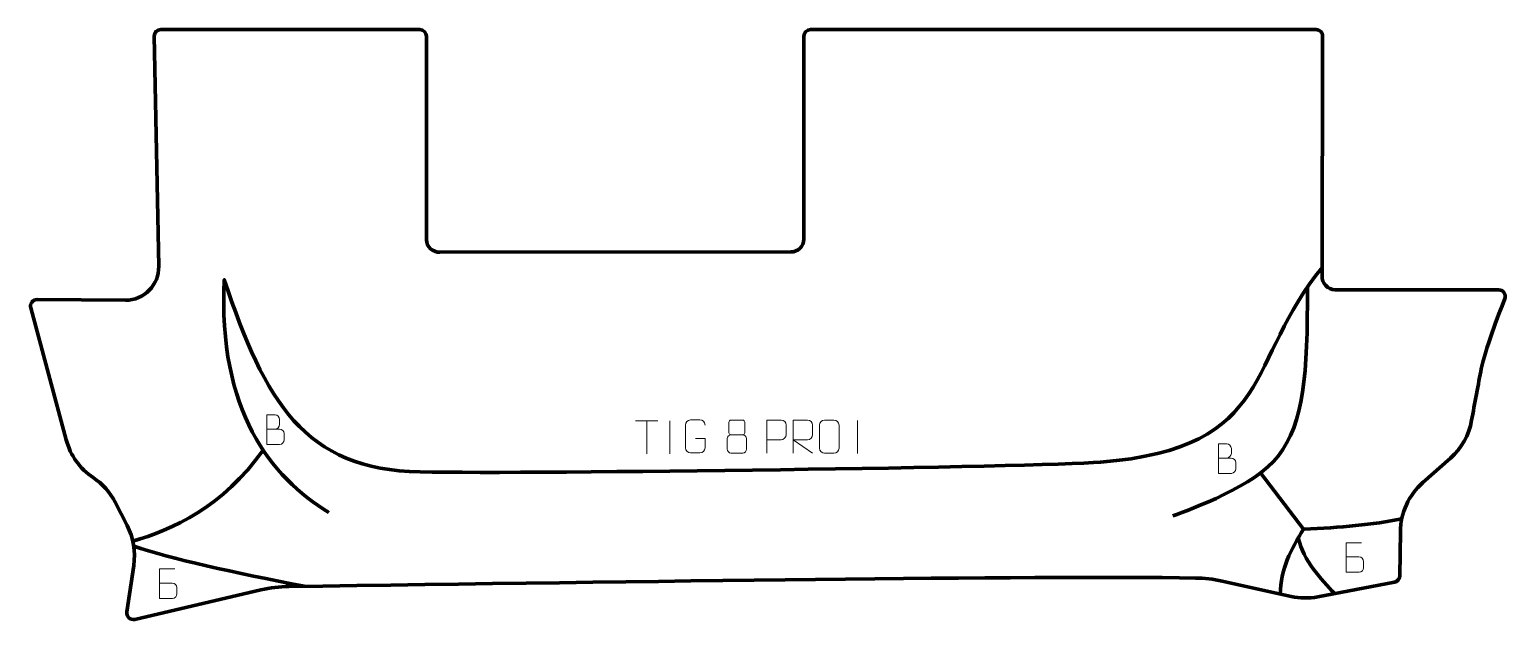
# Model space of a CAD drawing. Header units: millimetres. Extents: x -559 to 559, y -224 to 223.
import ezdxf

# ---------------------------------------------------------------- set-up
doc = ezdxf.new("R2010")
doc.units = ezdxf.units.MM
doc.header["$MEASUREMENT"] = 0
for name, color, linetype in [('layer 1', 7, 'Continuous'), ('layer 2', 7, 'Continuous'), ('layer 3', 7, 'Continuous')]:
    doc.layers.add(name, color=color, linetype=linetype)

msp = doc.modelspace()

# ---------------------------------------------------------------- linework, layer by layer
at = {"layer": 'layer 1', "color": 250, "lineweight": 9}
for points, knots in [([(-379.3258, -79.0194), (-376.0668, -79.019), (-372.8074, -79.019), (-369.5477, -79.0194), (-369.5477, -79.0194), (-367.7784, -79.0349), (-366.0555, -80.5899), (-366.0555, -82.4257), (-366.0555, -82.4257), (-366.0558, -83.4365), (-366.0558, -86.1678), (-366.0555, -87.1789), (-366.0555, -87.1789), (-366.0396, -88.843), (-367.4209, -90.6468), (-369.5003, -90.6316), (-369.5003, -90.6316), (-372.7603, -90.6313), (-376.02, -90.6313), (-379.2793, -90.6316), (-379.2793, -90.6316), (-379.2793, -83.1812), (-379.2793, -75.7311), (-379.2793, -68.2813), (-379.2793, -68.2813), (-377.1532, -68.2813), (-375.0268, -68.2813), (-372.9003, -68.2813), (-372.9003, -68.2813), (-371.3948, -68.2655), (-369.5168, -69.9767), (-369.5009, -71.7344), (-369.5009, -71.7344), (-369.5013, -73.585), (-369.5013, -73.7157), (-369.5009, -75.5666), (-369.5009, -75.5666), (-369.4855, -77.4172), (-371.1464, -79.0349), (-372.9468, -79.0194)], [0, 0, 0, 0, 0.090909091, 0.090909091, 0.090909091, 0.090909091, 0.181818182, 0.181818182, 0.181818182, 0.181818182, 0.272727273, 0.272727273, 0.272727273, 0.272727273, 0.363636364, 0.363636364, 0.363636364, 0.363636364, 0.454545455, 0.454545455, 0.454545455, 0.454545455, 0.545454545, 0.545454545, 0.545454545, 0.545454545, 0.636363636, 0.636363636, 0.636363636, 0.636363636, 0.727272727, 0.727272727, 0.727272727, 0.727272727, 0.818181818, 0.818181818, 0.818181818, 0.818181818, 1, 1, 1, 1]), ([(-54.6972, -86.0896), (-54.6972, -86.0896), (-47.5291, -86.0896), (-47.5291, -86.0896), (-47.5291, -86.0896), (-47.5291, -86.0896), (-47.5291, -93.2577), (-47.5291, -93.2577), (-47.5291, -93.2577), (-47.6688, -95.5811), (-49.346, -97.0607), (-51.4938, -97.0715), (-51.4938, -97.0715), (-53.8256, -97.0711), (-56.1576, -97.0711), (-58.4891, -97.0715), (-58.4891, -97.0715), (-60.414, -97.1769), (-62.3862, -95.2924), (-62.375, -93.2751), (-62.375, -93.2751), (-62.3746, -87.505), (-62.3746, -81.7353), (-62.375, -75.966), (-62.375, -75.966), (-62.3708, -73.8279), (-60.624, -72.1087), (-58.4717, -72.1221), (-58.4717, -72.1221), (-56.146, -72.1221), (-53.8199, -72.1221), (-51.4938, -72.1221), (-51.4938, -72.1221), (-49.5471, -72.0867), (-47.5557, -73.5782), (-47.5291, -76.0159)], [0, 0, 0, 0, 0.1, 0.1, 0.1, 0.1, 0.2, 0.2, 0.2, 0.2, 0.3, 0.3, 0.3, 0.3, 0.4, 0.4, 0.4, 0.4, 0.5, 0.5, 0.5, 0.5, 0.6, 0.6, 0.6, 0.6, 0.7, 0.7, 0.7, 0.7, 0.8, 0.8, 0.8, 0.8, 1, 1, 1, 1]), ([(-29.4231, -73.7256), (-29.4231, -75.9386), (-29.4231, -79.6209), (-29.4231, -81.8342), (-29.4231, -81.8342), (-29.4081, -82.3416), (-28.6007, -83.273), (-27.9006, -83.2718), (-27.9006, -83.2718), (-24.9307, -83.2716), (-21.9605, -83.3565), (-18.9901, -83.3568), (-18.9901, -83.3568), (-18.193, -83.3526), (-17.4723, -82.5623), (-17.4749, -81.8416), (-17.4749, -81.8416), (-17.4752, -79.6256), (-17.4752, -75.9409), (-17.4749, -73.7256), (-17.4749, -73.7256), (-17.4934, -73.0148), (-18.1048, -72.2544), (-18.9387, -72.2618), (-18.9387, -72.2618), (-21.9558, -72.2621), (-24.9727, -72.2621), (-27.9893, -72.2618), (-27.9893, -72.2618), (-28.6157, -72.2542), (-29.4398, -72.9652), (-29.4231, -73.7256)], [0, 0, 0, 0, 0.111111111, 0.111111111, 0.111111111, 0.111111111, 0.222222222, 0.222222222, 0.222222222, 0.222222222, 0.333333333, 0.333333333, 0.333333333, 0.333333333, 0.444444444, 0.444444444, 0.444444444, 0.444444444, 0.555555556, 0.555555556, 0.555555556, 0.555555556, 0.666666667, 0.666666667, 0.666666667, 0.666666667, 0.777777778, 0.777777778, 0.777777778, 0.777777778, 1, 1, 1, 1]), ([(-0.8018, -97.2133), (-0.8018, -97.2133), (-0.8018, -72.2597), (-0.8018, -72.2597), (-0.8018, -72.2597), (2.7932, -72.2597), (6.3885, -72.2597), (9.9839, -72.2597), (9.9839, -72.2597), (12.3091, -72.2976), (13.8665, -73.7877), (13.8623, -76.1538), (13.8623, -76.1538), (13.8619, -78.1895), (13.8619, -81.2488), (13.8623, -83.2848), (13.8623, -83.2848), (13.8558, -85.1602), (12.0436, -87.1021), (10.034, -87.1212), (10.034, -87.1212), (10.034, -87.1212), (-0.8018, -87.1212), (-0.8018, -87.1212)], [0, 0, 0, 0, 0.142857143, 0.142857143, 0.142857143, 0.142857143, 0.285714286, 0.285714286, 0.285714286, 0.285714286, 0.428571429, 0.428571429, 0.428571429, 0.428571429, 0.571428571, 0.571428571, 0.571428571, 0.571428571, 0.714285714, 0.714285714, 0.714285714, 0.714285714, 1, 1, 1, 1]), ([(19.1983, -97.2132), (19.1983, -97.2132), (19.1983, -72.2597), (19.1983, -72.2597), (19.1983, -72.2597), (22.7931, -72.2597), (26.3886, -72.2597), (29.9838, -72.2597), (29.9838, -72.2597), (32.3091, -72.2974), (33.8664, -73.7874), (33.8623, -76.1538), (33.8623, -76.1538), (33.8619, -78.1893), (33.8619, -81.2487), (33.8623, -83.2847), (33.8623, -83.2847), (33.8558, -85.1602), (32.0435, -87.102), (30.034, -87.1211), (30.034, -87.1211), (30.034, -87.1211), (19.1983, -87.1211), (19.1983, -87.1211), (19.1983, -87.1211), (19.1983, -87.1211), (33.853, -97.2132), (33.853, -97.2132)], [0, 0, 0, 0, 0.125, 0.125, 0.125, 0.125, 0.25, 0.25, 0.25, 0.25, 0.375, 0.375, 0.375, 0.375, 0.5, 0.5, 0.5, 0.5, 0.625, 0.625, 0.625, 0.625, 0.75, 0.75, 0.75, 0.75, 1, 1, 1, 1]), ([(43.0107, -72.26), (45.3364, -72.26), (47.6625, -72.26), (49.9886, -72.26), (49.9886, -72.26), (51.9352, -72.2244), (53.9266, -73.716), (53.9533, -76.1536), (53.9533, -76.1536), (53.9529, -81.9005), (53.9529, -87.6478), (53.9533, -93.3955), (53.9533, -93.3955), (53.8135, -95.7189), (52.1363, -97.1985), (49.9886, -97.2093), (49.9886, -97.2093), (47.6567, -97.2089), (45.3248, -97.2089), (42.9933, -97.2093), (42.9933, -97.2093), (41.0683, -97.3147), (39.0962, -95.4302), (39.1074, -93.4129), (39.1074, -93.4129), (39.1077, -87.6428), (39.1077, -81.8731), (39.1074, -76.1038), (39.1074, -76.1038), (39.1116, -73.9657), (40.8583, -72.2465), (43.0107, -72.26)], [0, 0, 0, 0, 0.111111111, 0.111111111, 0.111111111, 0.111111111, 0.222222222, 0.222222222, 0.222222222, 0.222222222, 0.333333333, 0.333333333, 0.333333333, 0.333333333, 0.444444444, 0.444444444, 0.444444444, 0.444444444, 0.555555556, 0.555555556, 0.555555556, 0.555555556, 0.666666667, 0.666666667, 0.666666667, 0.666666667, 0.777777778, 0.777777778, 0.777777778, 0.777777778, 1, 1, 1, 1]), ([(-30.8819, -86.2438), (-30.8819, -89.4146), (-30.8819, -91.1167), (-30.8819, -94.2881), (-30.8819, -94.2881), (-30.8904, -95.51), (-29.1925, -97.2027), (-27.9399, -97.2112), (-27.9399, -97.2112), (-24.9568, -97.2109), (-21.9735, -97.2109), (-18.9901, -97.2112), (-18.9901, -97.2112), (-17.6668, -97.1995), (-16.0464, -95.5779), (-16.0575, -94.2787), (-16.0575, -94.2787), (-16.0578, -91.1105), (-16.0578, -89.4117), (-16.0575, -86.2438), (-16.0575, -86.2438), (-16.1272, -84.8634), (-17.705, -83.2848), (-19.0104, -83.2909), (-19.0104, -83.2909), (-21.987, -83.2912), (-24.9636, -83.2912), (-27.9399, -83.2909), (-27.9399, -83.2909), (-29.0194, -83.2845), (-30.8657, -84.8634), (-30.8819, -86.2438)], [0, 0, 0, 0, 0.111111111, 0.111111111, 0.111111111, 0.111111111, 0.222222222, 0.222222222, 0.222222222, 0.222222222, 0.333333333, 0.333333333, 0.333333333, 0.333333333, 0.444444444, 0.444444444, 0.444444444, 0.444444444, 0.555555556, 0.555555556, 0.555555556, 0.555555556, 0.666666667, 0.666666667, 0.666666667, 0.666666667, 0.777777778, 0.777777778, 0.777777778, 0.777777778, 1, 1, 1, 1]), ([(340.9971, -100.892), (344.2561, -100.8916), (347.5155, -100.8916), (350.7752, -100.892), (350.7752, -100.892), (352.5445, -100.9075), (354.2674, -102.4625), (354.2674, -104.2983), (354.2674, -104.2983), (354.2671, -105.3091), (354.2671, -108.0404), (354.2674, -109.0515), (354.2674, -109.0515), (354.2833, -110.7156), (352.902, -112.5194), (350.8226, -112.5042), (350.8226, -112.5042), (347.5626, -112.5039), (344.3029, -112.5039), (341.0436, -112.5042), (341.0436, -112.5042), (341.0436, -105.0538), (341.0436, -97.6037), (341.0436, -90.1539), (341.0436, -90.1539), (343.1697, -90.1539), (345.2961, -90.1539), (347.4226, -90.1539), (347.4226, -90.1539), (348.9281, -90.1381), (350.8061, -91.8493), (350.822, -93.607), (350.822, -93.607), (350.8216, -95.4576), (350.8216, -95.5883), (350.822, -97.4392), (350.822, -97.4392), (350.8374, -99.2898), (349.1765, -100.9075), (347.3761, -100.892)], [0, 0, 0, 0, 0.090909091, 0.090909091, 0.090909091, 0.090909091, 0.181818182, 0.181818182, 0.181818182, 0.181818182, 0.272727273, 0.272727273, 0.272727273, 0.272727273, 0.363636364, 0.363636364, 0.363636364, 0.363636364, 0.454545455, 0.454545455, 0.454545455, 0.454545455, 0.545454545, 0.545454545, 0.545454545, 0.545454545, 0.636363636, 0.636363636, 0.636363636, 0.636363636, 0.727272727, 0.727272727, 0.727272727, 0.727272727, 0.818181818, 0.818181818, 0.818181818, 0.818181818, 1, 1, 1, 1]), ([(437.6583, -175.6809), (440.9173, -175.6805), (444.1766, -175.6805), (447.4363, -175.6809), (447.4363, -175.6809), (449.2057, -175.6964), (450.9286, -177.2514), (450.9286, -179.0872), (450.9286, -179.0872), (450.9282, -180.098), (450.9282, -182.8293), (450.9286, -183.8404), (450.9286, -183.8404), (450.9444, -185.5045), (449.5631, -187.3083), (447.4838, -187.2931), (447.4838, -187.2931), (444.2238, -187.2928), (440.9641, -187.2928), (437.7047, -187.2931), (437.7047, -187.2931), (437.7047, -179.8427), (437.7047, -172.3926), (437.7047, -164.9428), (437.7047, -164.9428), (439.8308, -164.9428), (447.3025, -164.9428), (449.4289, -164.9428)], [0, 0, 0, 0, 0.125, 0.125, 0.125, 0.125, 0.25, 0.25, 0.25, 0.25, 0.375, 0.375, 0.375, 0.375, 0.5, 0.5, 0.5, 0.5, 0.625, 0.625, 0.625, 0.625, 0.75, 0.75, 0.75, 0.75, 1, 1, 1, 1]), ([(-460.5145, -195.4365), (-457.2555, -195.4361), (-453.9962, -195.4361), (-450.7365, -195.4365), (-450.7365, -195.4365), (-448.9671, -195.452), (-447.2442, -197.007), (-447.2442, -198.8428), (-447.2442, -198.8428), (-447.2446, -199.8536), (-447.2446, -202.5849), (-447.2442, -203.596), (-447.2442, -203.596), (-447.2284, -205.2601), (-448.6097, -207.0639), (-450.689, -207.0487), (-450.689, -207.0487), (-453.949, -207.0484), (-457.2087, -207.0484), (-460.4681, -207.0487), (-460.4681, -207.0487), (-460.4681, -199.5983), (-460.4681, -192.1482), (-460.4681, -184.6984), (-460.4681, -184.6984), (-458.342, -184.6984), (-450.8703, -184.6984), (-448.7439, -184.6984)], [0, 0, 0, 0, 0.125, 0.125, 0.125, 0.125, 0.25, 0.25, 0.25, 0.25, 0.375, 0.375, 0.375, 0.375, 0.5, 0.5, 0.5, 0.5, 0.625, 0.625, 0.625, 0.625, 0.75, 0.75, 0.75, 0.75, 1, 1, 1, 1])]:
    msp.add_open_spline(points, degree=3, knots=knots, dxfattribs=at)
for points in [[(-100.1959, -72.6996), (-100.1959, -72.6996), (-83.2087, -72.6996), (-83.2087, -72.6996)], [(-91.7021, -97.6296), (-91.7021, -97.6296), (-91.7021, -72.6761), (-91.7021, -72.6761)], [(-74.0634, -72.6658), (-74.0634, -72.6658), (-74.0634, -97.6399), (-74.0634, -97.6399)], [(67.8663, -72.61), (67.8663, -72.61), (67.8663, -97.5841), (67.8663, -97.5841)]]:
    msp.add_open_spline(points, degree=3, dxfattribs=at)
at = {"layer": 'layer 2', "color": 12, "lineweight": 200}
msp.add_open_spline([(-258.4598, 217.9579), (-258.4333, 165.6966), (-258.402, 116.3952), (-258.375, 64.1339), (-258.375, 64.1339), (-258.3723, 58.7172), (-253.5739, 54.6287), (-248.173, 54.6339), (-248.173, 54.6339), (-248.173, 54.6339), (17.5138, 54.8889), (17.5138, 54.8889), (17.5138, 54.8889), (22.7707, 54.8939), (27.284, 59.1738), (27.2868, 64.4479), (27.2868, 64.4479), (27.2868, 64.4479), (27.3691, 218.0022), (27.3691, 218.0022), (27.3691, 218.0022), (27.3706, 220.7548), (29.6162, 222.999), (32.3691, 222.999), (32.3691, 222.999), (32.3691, 222.999), (414.9159, 222.999), (414.9159, 222.999), (414.9159, 222.999), (416.2947, 222.999), (417.4813, 222.5067), (418.4551, 221.5309), (418.4551, 221.5309), (419.4289, 220.5551), (419.9187, 219.3676), (419.9159, 217.9891), (419.9159, 217.9891), (419.9159, 217.9891), (419.5387, 36.9235), (419.5387, 36.9235), (419.5387, 36.9235), (419.188, 31.1529), (423.7579, 26.2798), (429.5202, 26.2798), (429.5202, 26.2798), (429.5202, 26.2798), (553.105, 26.2798), (553.105, 26.2798), (553.105, 26.2798), (556.6419, 26.2798), (559.0616, 22.6988), (557.7489, 19.4038), (557.7489, 19.4038), (552.8608, 7.1344), (542.9742, -18.6339), (540.0148, -33.4822), (540.0148, -33.4822), (537.8219, -44.4814), (534.9052, -60.3227), (532.7257, -72.3459), (532.7257, -72.3459), (530.7138, -83.4428), (525.0355, -93.534), (516.6037, -100.9942), (516.6037, -100.9942), (516.6037, -100.9942), (495.6826, -119.5054), (495.6826, -119.5054), (495.6826, -119.5054), (485.0943, -128.8738), (478.9468, -142.2964), (478.7581, -156.459), (478.7581, -156.459), (478.7581, -156.459), (478.3122, -189.8965), (478.3122, -189.8965), (478.3122, -189.8965), (478.2808, -192.2796), (476.5818, -194.3114), (474.2482, -194.7573), (474.2482, -194.7573), (474.2482, -194.7573), (416.2441, -205.8404), (416.2441, -205.8404), (416.2441, -205.8404), (409.5787, -207.1138), (402.7257, -207.0129), (396.1005, -205.5442), (396.1005, -205.5442), (396.1005, -205.5442), (343.8605, -193.9614), (343.8605, -193.9614), (343.8605, -193.9614), (337.2452, -192.4948), (330.4994, -191.7075), (323.725, -191.608), (323.725, -191.608), (198.7633, -189.7717), (-89.3944, -194.1886), (-362.4327, -198.0254), (-362.4327, -198.0254), (-369.5839, -198.1263), (-376.7016, -198.9958), (-383.6675, -200.6202), (-383.6675, -200.6202), (-383.6675, -200.6202), (-479.0851, -222.8676), (-479.0851, -222.8676), (-479.0851, -222.8676), (-482.5476, -223.6747), (-485.7205, -220.7011), (-485.1528, -217.1804), (-485.1528, -217.1804), (-485.1528, -217.1804), (-479.9416, -182.0987), (-479.9416, -182.0987), (-479.9416, -182.0987), (-478.4042, -171.7497), (-480.1498, -161.178), (-484.9306, -151.8787), (-484.9306, -151.8787), (-484.9306, -151.8787), (-493.9465, -134.3421), (-493.9465, -134.3421), (-493.9465, -134.3421), (-497.8232, -126.8017), (-503.553, -120.3781), (-510.5938, -115.6789), (-510.5938, -115.6789), (-520.6296, -108.9803), (-527.8979, -98.852), (-531.0464, -87.1783), (-531.0464, -87.1783), (-531.0464, -87.1783), (-557.9365, 12.5175), (-557.9365, 12.5175), (-557.9365, 12.5175), (-558.7998, 15.7187), (-556.385, 18.8645), (-553.0799, 18.8444), (-553.0799, 18.8444), (-553.0799, 18.8444), (-486.1498, 18.4373), (-486.1498, 18.4373), (-486.1498, 18.4373), (-472.0673, 18.3515), (-460.6934, 29.9473), (-461.0045, 44.0728), (-461.0045, 44.0728), (-461.0045, 44.0728), (-464.416, 217.9013), (-464.416, 217.9013), (-464.416, 217.9013), (-464.4434, 219.2953), (-463.9629, 220.5049), (-462.9866, 221.5002), (-462.9866, 221.5002), (-462.0103, 222.4955), (-460.8102, 222.9991), (-459.4159, 222.9989), (-459.4159, 222.9989), (-459.4159, 222.9989), (-263.4587, 222.9547), (-263.4587, 222.9547), (-263.4587, 222.9547), (-260.7061, 222.9542), (-258.4611, 220.7084), (-258.4598, 217.9579)], degree=3, knots=[0, 0, 0, 0, 0.023255814, 0.023255814, 0.023255814, 0.023255814, 0.046511628, 0.046511628, 0.046511628, 0.046511628, 0.069767442, 0.069767442, 0.069767442, 0.069767442, 0.093023256, 0.093023256, 0.093023256, 0.093023256, 0.11627907, 0.11627907, 0.11627907, 0.11627907, 0.139534884, 0.139534884, 0.139534884, 0.139534884, 0.162790698, 0.162790698, 0.162790698, 0.162790698, 0.186046512, 0.186046512, 0.186046512, 0.186046512, 0.209302326, 0.209302326, 0.209302326, 0.209302326, 0.23255814, 0.23255814, 0.23255814, 0.23255814, 0.255813953, 0.255813953, 0.255813953, 0.255813953, 0.279069767, 0.279069767, 0.279069767, 0.279069767, 0.302325581, 0.302325581, 0.302325581, 0.302325581, 0.325581395, 0.325581395, 0.325581395, 0.325581395, 0.348837209, 0.348837209, 0.348837209, 0.348837209, 0.372093023, 0.372093023, 0.372093023, 0.372093023, 0.395348837, 0.395348837, 0.395348837, 0.395348837, 0.418604651, 0.418604651, 0.418604651, 0.418604651, 0.441860465, 0.441860465, 0.441860465, 0.441860465, 0.465116279, 0.465116279, 0.465116279, 0.465116279, 0.488372093, 0.488372093, 0.488372093, 0.488372093, 0.511627907, 0.511627907, 0.511627907, 0.511627907, 0.534883721, 0.534883721, 0.534883721, 0.534883721, 0.558139535, 0.558139535, 0.558139535, 0.558139535, 0.581395349, 0.581395349, 0.581395349, 0.581395349, 0.604651163, 0.604651163, 0.604651163, 0.604651163, 0.627906977, 0.627906977, 0.627906977, 0.627906977, 0.651162791, 0.651162791, 0.651162791, 0.651162791, 0.674418605, 0.674418605, 0.674418605, 0.674418605, 0.697674419, 0.697674419, 0.697674419, 0.697674419, 0.720930233, 0.720930233, 0.720930233, 0.720930233, 0.744186047, 0.744186047, 0.744186047, 0.744186047, 0.76744186, 0.76744186, 0.76744186, 0.76744186, 0.790697674, 0.790697674, 0.790697674, 0.790697674, 0.813953488, 0.813953488, 0.813953488, 0.813953488, 0.837209302, 0.837209302, 0.837209302, 0.837209302, 0.860465116, 0.860465116, 0.860465116, 0.860465116, 0.88372093, 0.88372093, 0.88372093, 0.88372093, 0.906976744, 0.906976744, 0.906976744, 0.906976744, 0.930232558, 0.930232558, 0.930232558, 0.930232558, 0.953488372, 0.953488372, 0.953488372, 0.953488372, 1, 1, 1, 1], dxfattribs=at)
at = {"layer": 'layer 3', "color": 142, "lineweight": 200}
for points, knots in [([(-332.15, -142.1021), (-376.3757, -115.4074), (-416.2187, -65.0018), (-411.4375, 33.8092), (-411.4375, 33.8092), (-380.5511, -58.2211), (-351.0377, -109.7481), (-263.2215, -111.42), (-263.2215, -111.42), (-175.5495, -113.089), (204.8063, -107.7648), (251.7071, -104.048), (251.7071, -104.048), (385.7087, -93.429), (361.119, -25.9557), (419.9263, 43.3085)], [0, 0, 0, 0, 0.2, 0.2, 0.2, 0.2, 0.4, 0.4, 0.4, 0.4, 0.6, 0.6, 0.6, 0.6, 1, 1, 1, 1]), ([(306.5343, -144.688), (320.6878, -139.4267), (369.0878, -121.9776), (386.2046, -99.4858), (386.2046, -99.4858), (406.1122, -73.3271), (408.3545, -39.133), (408.5337, 28.5412)], [0, 0, 0, 0, 0.333333333, 0.333333333, 0.333333333, 0.333333333, 1, 1, 1, 1]), ([(387.7989, -203.7242), (388.0963, -185.2655), (395.9947, -169.4296), (405.5482, -154.6489), (405.5482, -154.6489), (433.2889, -153.496), (458.0345, -151.2771), (479.8041, -146.933)], [0, 0, 0, 0, 0.333333333, 0.333333333, 0.333333333, 0.333333333, 1, 1, 1, 1])]:
    msp.add_open_spline(points, degree=3, knots=knots, dxfattribs=at)
for points in [[(-480.6397, -163.6894), (-451.2808, -155.4457), (-412.0272, -137.708), (-382.0499, -94.8819)], [(405.5481, -154.6488), (405.5481, -154.6488), (372.9539, -112.1285), (372.9539, -112.1285)], [(-479.9407, -167.4253), (-453.0399, -177.1073), (-403.0182, -187.4645), (-350.8762, -197.8831)], [(429.3506, -203.7242), (418.2938, -192.0017), (405.6513, -178.8936), (401.4183, -161.3161)]]:
    msp.add_open_spline(points, degree=3, dxfattribs=at)

doc.saveas('drawing.dxf')
